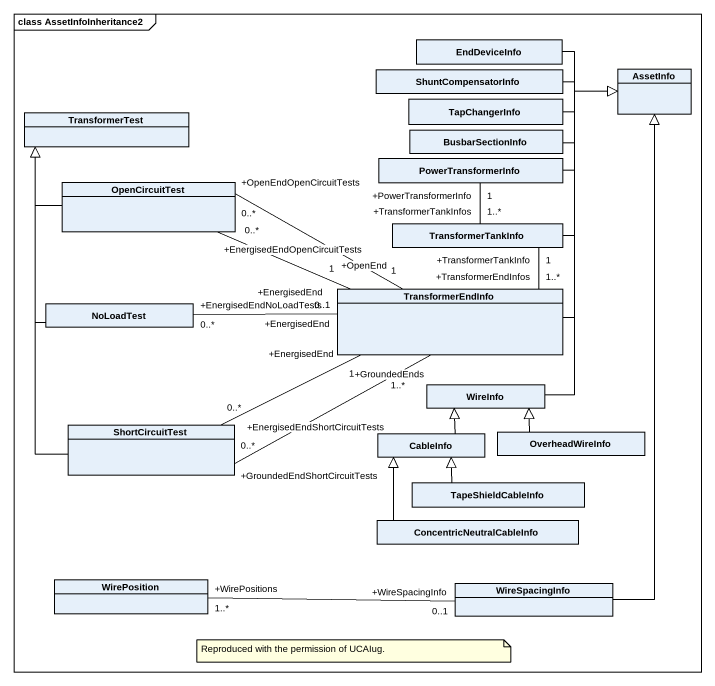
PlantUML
@startuml
mainframe class AssetInfoInheritance2
hide circle
hide empty members
class EndDeviceInfo
class ShuntCompensatorInfo
class AssetInfo
class TransformerTest
class TapChangerInfo
class BusbarSectionInfo
class PowerTransformerInfo
class OpenCircuitTest
class TransformerTankInfo
class NoLoadTest
class TransformerEndInfo
class WireInfo
class ShortCircuitTest
class CableInfo
class OverheadWireInfo
class TapeShieldCableInfo
class ConcentricNeutralCableInfo
class WirePosition
class WireSpacingInfo
EndDeviceInfo -right-|> AssetInfo
ShuntCompensatorInfo -right-|> AssetInfo
TapChangerInfo -right-|> AssetInfo
BusbarSectionInfo -right-|> AssetInfo
PowerTransformerInfo -right-|> AssetInfo
OpenCircuitTest -up-|> TransformerTest
OpenCircuitTest "+OpenEndOpenCircuitTests\n0..*" -right- "+OpenEnd\n1" TransformerEndInfo
OpenCircuitTest "+EnergisedEndOpenCircuitTests\n0..*" -right- "+EnergisedEnd\n1" TransformerEndInfo
TransformerTankInfo -up-|> AssetInfo
TransformerTankInfo "+TransformerTankInfos\n1..*" -up- "+PowerTransformerInfo\n1" PowerTransformerInfo
TransformerTankInfo "+TransformerTankInfo\n1" -- "+TransformerEndInfos\n1..*" TransformerEndInfo
NoLoadTest -up-|> TransformerTest
NoLoadTest "+EnergisedEndNoLoadTests\n0..*" -right- "+EnergisedEnd\n0..1" TransformerEndInfo
TransformerEndInfo -up-|> AssetInfo
WireInfo -up-|> AssetInfo
ShortCircuitTest -up-|> TransformerTest
ShortCircuitTest "+GroundedEndShortCircuitTests\n0..*" -right- "+GroundedEnds\n1..*" TransformerEndInfo
ShortCircuitTest "+EnergisedEndShortCircuitTests\n0..*" -right- "+EnergisedEnd\n1" TransformerEndInfo
CableInfo -up-|> WireInfo
OverheadWireInfo -left-|> WireInfo
TapeShieldCableInfo -up-|> CableInfo
ConcentricNeutralCableInfo -up-|> CableInfo
WireSpacingInfo -up-|> AssetInfo
WireSpacingInfo "+WireSpacingInfo\n0..1" -left- "+WirePositions\n1..*" WirePosition
note as N1
  Reproduced with the permission of UCAIug.
end note
@enduml
